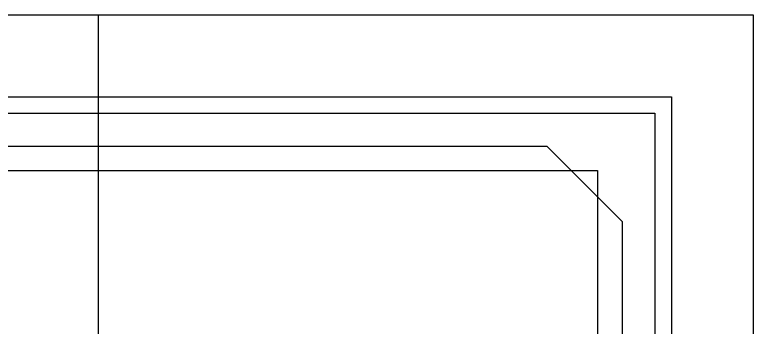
# Model space of a CAD drawing. Extents: x 995713 to 996113, y 81094 to 81594.
# Drawn here: x 995887.7 to 996113.2, y 81499.2 to 81594.4 of the extents above; entities that cross this region are included whole.
import ezdxf

# ---------------------------------------------------------------- set-up
doc = ezdxf.new("R2010")
doc.units = 0
doc.header["$MEASUREMENT"] = 0
doc.linetypes.add('LYJS-XX', pattern=[0.35, 0.25, -0.1])
doc.layers.add('LY-JS-BJ', color=7, linetype='Continuous')

# ---------------------------------------------------------------- blocks, each defined once
blk = doc.blocks.new('A$C5E1519F9')
at = {"layer": 'LY-JS-BJ', "color": 1}
blk.add_lwpolyline([(-137, 210), (137, 210), (160, 187), (160, -187), (137, -210), (-137, -210), (-160, -187), (-160, 187)], close=True, dxfattribs=at)

msp = doc.modelspace()

# ---------------------------------------------------------------- linework, layer by layer
at = {"layer": 'LY-JS-BJ', "color": 4, "linetype": 'LYJS-XX', "lineweight": -3}
msp.add_line((995913.15, 81594.39), (995913.15, 81094.39), dxfattribs=at)
at = {"layer": 'LY-JS-BJ', "color": 0, "lineweight": -3, "ltscale": 2}
for points in [[(995713.15, 81594.39), (996113.15, 81594.39), (996113.15, 81094.39), (995713.15, 81094.39)], [(995738.15, 81569.39), (996088.15, 81569.39), (996088.15, 81119.39), (995738.15, 81119.39)], [(995743.15, 81564.39), (996083.15, 81564.39), (996083.15, 81124.39), (995743.15, 81124.39)]]:
    msp.add_lwpolyline(points, close=True, dxfattribs=at)
at = {"layer": 'LY-JS-BJ', "color": 4, "linetype": 'LYJS-XX', "lineweight": -3}
msp.add_lwpolyline([(995760.65, 81546.89), (996065.65, 81546.89), (996065.65, 81141.89), (995760.65, 81141.89)], close=True, dxfattribs=at)

# ---------------------------------------------------------------- block references
at = {"layer": 'LY-JS-BJ', "color": 0, "lineweight": -3}
msp.add_blockref('A$C5E1519F9', (995913.15, 81344.39), dxfattribs=at)

doc.saveas('drawing.dxf')
